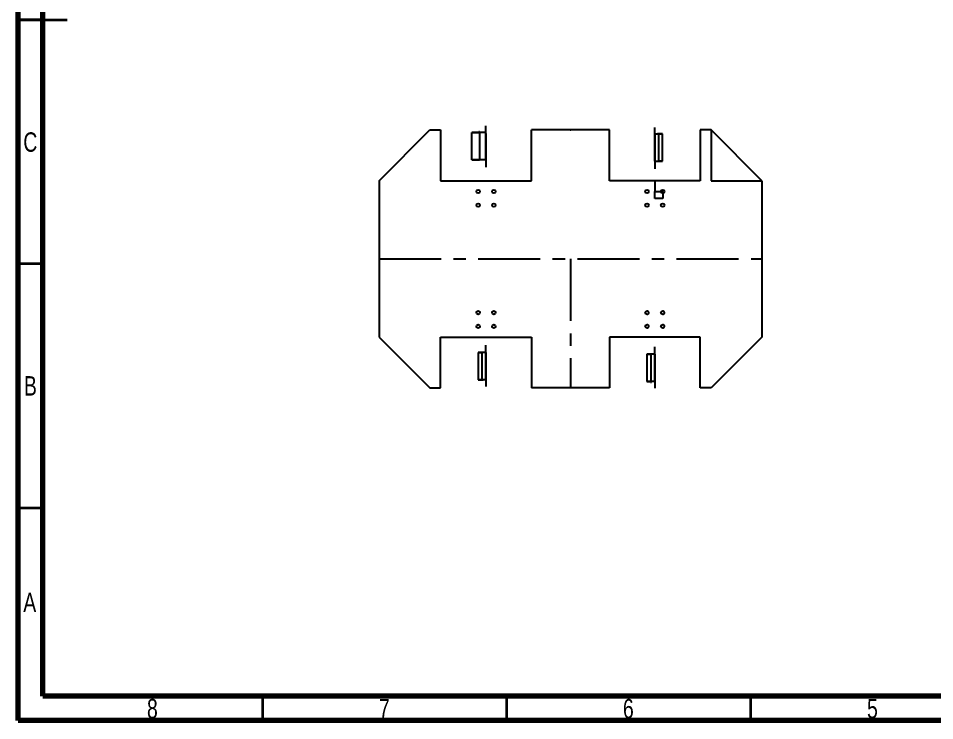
# Model space of a CAD drawing. Header units: millimetres. Extents: x 15 to 415, y 5 to 292.
# Drawn here: x 15 to 202.7, y 5 to 148.8 of the extents above; entities that cross this region are included whole.
import ezdxf

# ---------------------------------------------------------------- set-up
doc = ezdxf.new("R2010")
doc.units = ezdxf.units.MM
doc.header["$PDSIZE"] = -1
doc.linetypes.add('CENTERX2', pattern=[20.32, 12.7, -2.54, 2.54, -2.54])
doc.styles.add('SLDTEXTSTYLE0', font='TXT', dxfattribs={"width": 0.75})

msp = doc.modelspace()

# ---------------------------------------------------------------- linework, layer by layer
at = {"color": 7, "linetype": 'Continuous', "lineweight": 70}
for p, q in [((15, 5), (15, 292)), ((20, 10), (20, 287)), ((410, 10), (20, 10)), ((415, 5), (15, 5))]:
    msp.add_line(p, q, dxfattribs=at)
at = {"color": 7, "linetype": 'Continuous', "lineweight": 35}
for p, q in [((15, 148.5), (25, 148.5)), ((20, 148.5), (15, 148.5)), ((20, 98.5), (15, 98.5)), ((20, 48.5), (15, 48.5)), ((65, 10), (65, 5)), ((115, 10), (115, 5)), ((165, 10), (165, 5))]:
    msp.add_line(p, q, dxfattribs=at)
at = {"color": 7, "linetype": 'Continuous'}
for p, q in [((88.8959, 115.5323), (99.2959, 125.9323)), ((99.2959, 125.9323), (101.4959, 125.9323)), ((101.4959, 125.9323), (101.4959, 115.5323)), ((136.0959, 125.9323), (120.0959, 125.9323)), ((120.0959, 115.5323), (120.0959, 125.9323)), ((136.0959, 115.5323), (136.0959, 125.9323)), ((154.6959, 125.9323), (154.6959, 115.5323)), ((156.8959, 125.9323), (154.6959, 125.9323)), ((167.2959, 115.5323), (156.8959, 125.9323)), ((107.8992, 119.8415), (107.8992, 125.4415)), ((107.8992, 125.4415), (109.3476, 125.4415)), ((109.3476, 125.4415), (109.3476, 125.6415)), ((109.3476, 125.6415), (109.4441, 125.6415)), ((109.4441, 125.6415), (109.4441, 119.8415)), ((146.118, 125.3351), (146.118, 119.5351)), ((146.1696, 125.3351), (146.118, 125.3351)), ((146.1696, 125.1351), (146.1696, 125.3351)), ((146.9433, 125.1351), (146.1696, 125.1351)), ((146.9433, 119.5351), (146.9433, 125.1351)), ((107.8992, 119.8415), (109.4441, 119.8415)), ((109.4441, 119.8415), (107.8992, 119.8415)), ((146.9433, 119.5351), (146.118, 119.5351)), ((146.118, 119.5351), (146.9433, 119.5351)), ((88.8959, 115.5323), (88.8959, 83.5323)), ((101.4959, 115.5323), (120.0959, 115.5323)), ((154.6959, 115.5323), (136.0959, 115.5323)), ((167.2959, 115.5323), (167.2959, 83.5323)), ((88.8959, 83.5323), (99.2959, 73.1323)), ((101.4959, 83.5323), (120.0959, 83.5323)), ((101.4959, 73.1323), (101.4959, 83.5323)), ((120.0959, 83.5323), (120.0959, 73.1323)), ((154.6959, 83.5323), (136.0959, 83.5323)), ((136.0959, 83.5323), (136.0959, 73.1323)), ((154.6959, 73.1323), (154.6959, 83.5323)), ((167.2959, 83.5323), (156.8959, 73.1323)), ((109.1714, 80.3458), (109.1714, 74.7458)), ((109.1714, 80.3458), (110.0378, 80.3458)), ((110.0378, 80.3458), (109.1714, 80.3458)), ((110.0378, 74.5458), (110.0378, 80.3458)), ((143.7558, 80.0286), (143.7558, 74.4286)), ((143.7558, 80.0286), (144.6305, 80.0286)), ((144.6305, 80.0286), (143.7558, 80.0286)), ((144.6305, 74.2286), (144.6305, 80.0286)), ((109.1714, 74.7458), (109.9837, 74.7458)), ((109.9837, 74.7458), (109.9837, 74.5458)), ((109.9837, 74.5458), (110.0378, 74.5458)), ((143.7558, 74.4286), (144.5759, 74.4286)), ((144.5759, 74.4286), (144.5759, 74.2286)), ((144.5759, 74.2286), (144.6305, 74.2286)), ((99.2959, 73.1323), (101.4959, 73.1323)), ((136.0959, 73.1323), (120.0959, 73.1323)), ((156.8959, 73.1323), (154.6959, 73.1323))]:
    msp.add_line(p, q, dxfattribs=at)
at = {"color": 7, "linetype": 'CENTERX2'}
for p, q in [((110.7959, 119.8415), (110.7959, 126.7709)), ((145.3959, 119.5351), (145.3959, 126.4645)), ((156.8959, 125.9323), (156.8959, 115.5323)), ((110.7959, 125.4415), (107.8992, 125.4415)), ((110.7959, 119.8415), (110.7959, 125.4415)), ((110.7959, 125.2415), (110.7959, 118.3122)), ((145.3959, 119.5351), (145.3959, 125.1351)), ((145.3959, 125.1351), (146.9433, 125.1351)), ((145.3959, 124.9351), (145.3959, 118.0058)), ((110.7959, 119.8415), (107.8992, 119.8415)), ((145.3959, 119.5351), (146.9433, 119.5351)), ((145.3959, 115.5323), (145.3959, 113.3323)), ((156.8959, 115.5323), (167.2959, 115.5323)), ((145.3959, 113.3323), (146.9959, 113.3323)), ((145.3959, 111.9323), (145.3959, 113.3323)), ((146.9959, 113.3323), (146.9959, 111.9323)), ((146.9959, 111.9323), (145.3959, 111.9323)), ((88.8959, 99.5323), (167.2959, 99.5323)), ((128.0959, 99.5323), (128.0959, 73.1323)), ((110.7959, 74.9458), (110.7959, 81.8752)), ((145.3959, 74.6286), (145.3959, 81.558)), ((110.7959, 80.3458), (109.1714, 80.3458)), ((110.7959, 80.3458), (110.7959, 74.7458)), ((110.7959, 80.3458), (110.7959, 73.4164)), ((145.3959, 80.0286), (143.7558, 80.0286)), ((145.3959, 80.0286), (145.3959, 74.4286)), ((145.3959, 80.0286), (145.3959, 73.0993)), ((110.7959, 74.7458), (109.1714, 74.7458)), ((145.3959, 74.4286), (143.7558, 74.4286))]:
    msp.add_line(p, q, dxfattribs=at)
at = {"color": 7, "linetype": 'Continuous'}
for centre in [(109.1959, 113.3323), (112.3959, 113.3323), (143.7959, 113.3323), (146.9959, 113.3323), (109.1959, 110.5323), (112.3959, 110.5323), (143.7959, 110.5323), (146.9959, 110.5323), (109.1959, 88.5323), (112.3959, 88.5323), (143.7959, 88.5323), (146.9959, 88.5323), (109.1959, 85.7323), (112.3959, 85.7323), (143.7959, 85.7323), (146.9959, 85.7323)]:
    msp.add_circle(centre, 0.36, dxfattribs=at)
msp.add_point((128.0959, 125.9323), dxfattribs=at)

# ---------------------------------------------------------------- texts
at = {"color": 7, "linetype": 'Continuous', "lineweight": 0, "char_height": 3.9688, "attachment_point": 2, "style": 'SLDTEXTSTYLE0'}
for s, insert in [('C', (17.4587, 125.4439)), ('B', (17.4706, 75.5306)), ('A', (17.3397, 31.1939)), ('8', (42.46, 9.4439)), ('7', (89.96, 9.4439)), ('6', (139.96, 9.4439)), ('5', (189.96, 9.4439))]:
    msp.add_mtext(s, dxfattribs=dict(at, insert=insert))

doc.saveas('drawing.dxf')
